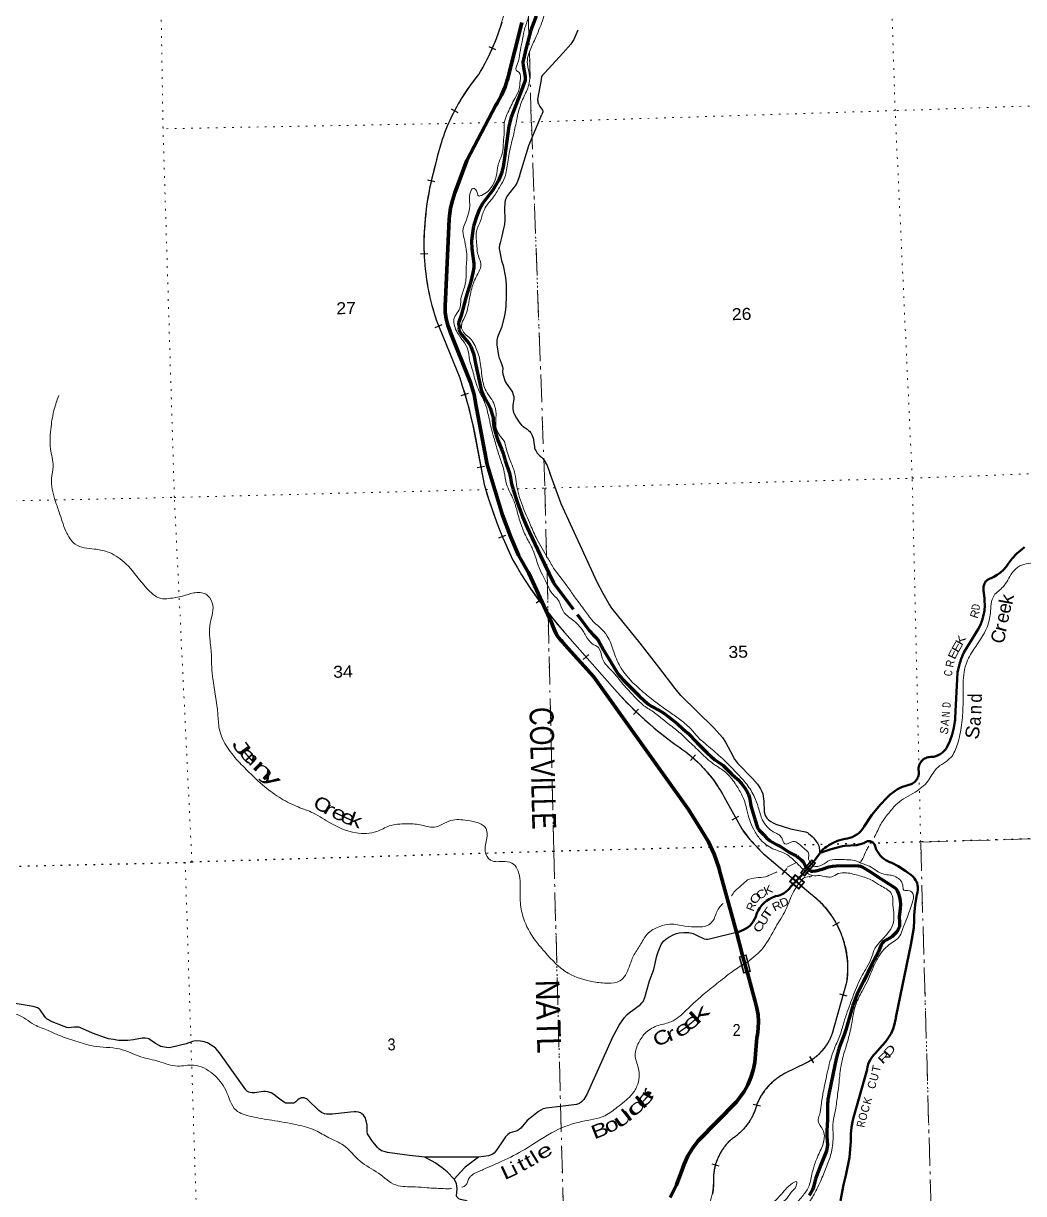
# Model space of a CAD drawing. Header units: feet. Extents: x 485078 to 733631, y 372822 to 564222.
# Drawn here: x 668445 to 683085, y 526049 to 543171 of the extents above; entities that cross this region are included whole.
import ezdxf
from ezdxf.enums import TextEntityAlignment as Align

# ---------------------------------------------------------------- set-up
doc = ezdxf.new("R2010")
doc.units = ezdxf.units.FT
doc.header["$LTSCALE"] = 80
for name, pattern in [('DOT_DASHED', [7.7, 5, -1.2, 0.3, -1.2]), ('DOTTED', [1.5, 0.3, -1.2]), ('LONG_DASH_SHORT_DASH', [9.9, 6, -1.2, 1.5, -1.2])]:
    doc.linetypes.add(name, pattern=pattern)
for name, color, linetype, lineweight in [('11', 7, 'LONG_DASH_SHORT_DASH', 60), ('20', 7, 'Continuous', 70), ('26', 7, 'Continuous', 40), ('27', 7, 'Continuous', 25), ('29', 7, 'Continuous', 25), ('34', 7, 'Continuous', 25), ('39', 7, 'Continuous', 13), ('41', 7, 'Continuous', 13), ('44', 7, 'DOT_DASHED', 13), ('57', 7, 'Continuous', 13), ('6', 7, 'DOTTED', 25), ('61', 7, 'Continuous', 13), ('7', 7, 'DOTTED', 13)]:
    doc.layers.add(name, color=color, linetype=linetype, lineweight=lineweight)

msp = doc.modelspace()

# ---------------------------------------------------------------- linework, layer by layer
at = {"layer": '11'}
for points in [[(675951.69, 543276.24), (675871.2, 543071.67), (675810.96, 542831.26), (675757.08, 542605.06), (675758.25, 542553.08), (675787.56, 542391.56), (675786.92, 542334.8), (675723.15, 542152.17), (675584.72, 541798.1), (675548.25, 541669.69), (675491.59, 541239.04), (675465.01, 541070.98), (675443.92, 540980.58), (675398.67, 540870.53), (675315.47, 540729.17), (675169.58, 540538.61), (675115.73, 540443.74), (675075.93, 540340.4), (675034.84, 540202.83), (675016.04, 540099.47), (675003.31, 539990.49), (675006.28, 539871.64), (675039.79, 539658.86), (675035.79, 539599.41), (675022.17, 539519.85), (674996.3, 539396.78), (674925.59, 539172.95), (674852.81, 538895.67), (674821.73, 538816.55), (674813.61, 538788.65), (674812.08, 538777.05), (674812.78, 538770.24), (674821.45, 538736.85), (674820.63, 538695.25), (674825.18, 538676.21), (674832.2, 538659.58), (674841.45, 538643.79), (674859.66, 538620.66), (674937.43, 538527.89), (674961.28, 538498.35), (674979.13, 538472.66), (674993.31, 538443.56), (675032.45, 538341.12), (675044.87, 538297.38), (675067.24, 538171.63), (675139.89, 537831.84), (675152.18, 537789.04), (675169.77, 537745.44), (675219.91, 537653.74), (675251.73, 537594.82), (675275.23, 537545.71), (675291.32, 537495.92), (675318.52, 537399.91), (675323.18, 537375.98), (675327.89, 537300.16), (675336.6, 537249.78), (675358.39, 537163.17), (675388.68, 537074.87), (675449.92, 536930.73), (675467.63, 536876.26), (675497.91, 536773.39), (675558.03, 536590.24), (675574.62, 536523.44), (675590.88, 536436.36), (675614.96, 536349.28), (675677.3, 536156.52), (675755.77, 535940.68), (675814.19, 535806.58), (676007.74, 535389.96), (676204.41, 534984.88), (676570.72, 534496.59), (676729.59, 534282.16), (676783.07, 534226.95), (676818.79, 534191.81), (676856.15, 534145.79), (676940.65, 533994.43), (677151.67, 533650.91), (677182.26, 533608.65), (677216.53, 533568.75), (677459.25, 533330.83), (677538.64, 533254.17), (677599.11, 533205.28), (677643.95, 533177.43), (677757.17, 533115.48), (677818.11, 533076.03), (677883.83, 533027.7), (678017.38, 532921.37), (678097.96, 532851.4), (678168.9, 532785.13), (678301, 532649.28), (678453.89, 532498.23), (678566.53, 532394.79), (678653.02, 532336.51), (678687.42, 532311.77), (678712.58, 532289.65), (678815.59, 532186.51), (678902.49, 532107.96)], [(678902.49, 532107.96), (678957.33, 532047.35), (679008.82, 531976.69), (679044.36, 531917.02), (679058.04, 531887.25), (679072.12, 531845.19), (679078.18, 531814.63), (679085.64, 531757.15), (679091.47, 531722.64), (679148.88, 531528.69), (679188.03, 531403.55), (679205.17, 531376.46), (679245.42, 531335.27), (679272.34, 531310.02), (679323.79, 531255.66), (679375.26, 531209.95), (679409.32, 531188.5), (679479.74, 531153.18), (679527.29, 531125.53), (679627.38, 531059.21), (679669.53, 531034.76), (679734.34, 531001.71), (679765.36, 530983.67), (679787.45, 530967.92), (679828.97, 530931.28), (679857.3, 530902.52), (679874.22, 530877.41), (679899.05, 530832.23), (679913.48, 530813.9), (679934.1, 530793.71), (679953.95, 530778.16), (679966.93, 530771), (679979.1, 530766.86), (679989.69, 530765.48), (679999.77, 530765.97), (680041.3, 530772.06), (680136.52, 530796.35), (680236.3, 530829.87), (680285.64, 530840.41), (680343.37, 530844.34), (680606.51, 530848.41), (680664.54, 530846.07), (680682.97, 530842.99), (680696.9, 530838.65), (680721.2, 530827.59), (680769.41, 530798.46), (680873.79, 530736.01), (680936.89, 530695.74), (681042.8, 530624.56), (681194.61, 530527.33), (681213.79, 530510.58), (681233.91, 530481.66), (681252.58, 530435.47), (681267.19, 530387.1), (681277.79, 530331.97), (681282.72, 530284.7), (681276.37, 530217.41), (681262.98, 530105.17), (681269.74, 530014), (681270.62, 529992.74), (681269.8, 529974), (681266.5, 529953.44), (681255.46, 529922.82), (681243.59, 529902.03), (681222.83, 529874.49), (681195.78, 529844.99), (681160.19, 529809.35), (681143.27, 529796.58), (681069.27, 529757.06), (681039.26, 529738.39), (681018.11, 529718.62), (681005.56, 529699.78), (680993.63, 529674.85), (680956.34, 529578.04), (680861.32, 529404.6), (680741.14, 529152.58), (680651.06, 528971.8), (680617.34, 528890.53), (680587.6, 528803.32), (680485.24, 528444.12), (680459.3, 528372.27), (680402.6, 528232.84), (680381.67, 528167.54), (680343.74, 528021.68), (680322.53, 527925.58), (680232.99, 527503.53), (680226.95, 527474.76), (680220.94, 527429.58), (680218.65, 527402.21), (680216.45, 527365.15), (680214.5, 527290.79), (680214.89, 527135.14), (680206.66, 526965.92), (680205.33, 526881.89), (680214.19, 526757.72), (680200.29, 526674), (680115.86, 526471.78), (680040.49, 526263.66)], [(680040.49, 526263.66), (680010.57, 526142.5), (679996.65, 526103.21), (679947.86, 526020.08)]]:
    msp.add_lwpolyline(points, dxfattribs=at)
at = {"layer": '20'}
for points in [[(678880.79, 529872.39), (678635.48, 530777.19), (678623.79, 530820.04), (678557.66, 531012.97), (678471.73, 531197.92), (678366.94, 531372.87), (678179.96, 531670.09), (676787.03, 533614.69), (676371.77, 534079.73), (676349.34, 534104.85), (676325.18, 534129.73), (676309.55, 534145.82), (676274.17, 534190.84), (676243.68, 534239.32), (676218.43, 534290.72), (676199.62, 534341.47), (676174.28, 534406.53), (675845.16, 535127.04), (675835.41, 535142.15), (675693.51, 535391.34), (675578.44, 535653.99), (675455.06, 535977.32), (675234.74, 536719), (675082.25, 537517.83), (675077.49, 537542.8), (675073.89, 537567.83), (675041.18, 537741.98), (674988.56, 537918.1), (674691.95, 538656.65), (674689.69, 538661.99), (674656.78, 538753.47), (674633.62, 538847.89), (674620.45, 538944.21), (674617.42, 539041.38), (674624.56, 539138.33), (674676.32, 540308.93), (674679.94, 540353.1), (674697.84, 540468.49), (674727.7, 540581.37), (674760.99, 540693.73), (674934.55, 541165.41), (675359.85, 541973.74), (675379.97, 542004.93), (675443.66, 542119.95), (675494.98, 542241), (675525.74, 542341.75), (675533.36, 542366.7), (675539.68, 542391.75), (675733.74, 543160.44), (675740.05, 543185.46)], [(677910.35, 525989.23), (678003.91, 526176.58), (678077.37, 526372.69), (678115.91, 526481.08), (678172.61, 526601.8), (678241.61, 526715.93), (678322.17, 526822.21), (678881.13, 527393.37), (678927.08, 527447.92), (678993.25, 527541.57), (679049.27, 527641.63), (679094.53, 527746.99), (679128.52, 527856.5), (679150.88, 527968.97), (679179.64, 528331.83), (679187.79, 528368.98), (679202.02, 528467.3), (679205.89, 528566.55), (679199.36, 528665.67), (679182.5, 528763.57), (679155.51, 528859.16), (679046.38, 529261.68), (679039.32, 529287.7), (678967.06, 529554.21), (678880.79, 529872.39)]]:
    msp.add_lwpolyline(points, dxfattribs=at)
at = {"layer": '26'}
for points in [[(683098.86, 535508.06), (683061.6, 535480.41), (682986.5, 535415.16), (682918.63, 535342.41), (682858.73, 535262.97), (682827.99, 535220.86), (682789.33, 535177.66), (682746.35, 535138.72), (682699.55, 535104.5), (682649.42, 535075.35), (682556.61, 535029.92), (682551.41, 535025.86), (682539.87, 535015.35), (682529.49, 535003.7), (682520.38, 534991.03), (682512.65, 534977.47), (682506.38, 534963.18), (682501.64, 534948.31), (682498.47, 534933.03), (682497.86, 534926.89), (682497.01, 534901.81), (682499.26, 534876.89), (682510.39, 534754.06), (682513.33, 534727.92), (682516.3, 534655.19), (682511.65, 534582.56), (682499.44, 534510.81), (682479.79, 534440.73), (682452.92, 534373.09), (682419.13, 534308.62), (682287.39, 534092.71), (682262.36, 534055.65), (682211.64, 533966.81), (682170.48, 533873.16), (682139.34, 533775.72), (682118.56, 533675.55), (682082.24, 533007.75), (682080.88, 532982.77), (682078.34, 532957.75), (682065.07, 532864.57), (682040.09, 532765.19), (682004.86, 532668.97), (681959.76, 532576.95), (681959.46, 532576.5), (681939.29, 532548.74), (681916.33, 532523.23), (681890.83, 532500.27), (681863.07, 532480.1), (681833.35, 532462.94), (681802, 532448.99), (681769.36, 532438.38), (681753.96, 532437.97), (681728.59, 532437.29), (681703.96, 532435.96)], [(681703.96, 532435.96), (681688.39, 532433.54), (681670.23, 532428.74), (681652.68, 532422.06), (681635.92, 532413.59), (681620.13, 532403.41), (681605.5, 532391.63), (681592.17, 532378.39), (681580.31, 532363.83), (681570.03, 532348.11), (681561.45, 532331.4), (681554.66, 532313.89), (681549.74, 532295.76), (681546.75, 532277.22), (681545.7, 532258.46), (681550.39, 532215.16), (681550.58, 532202.95), (681549.25, 532184.27), (681545.98, 532165.83), (681540.8, 532147.84), (681533.76, 532130.48), (681524.96, 532113.96), (681514.47, 532098.44), (681502.41, 532084.11), (681488.93, 532071.12), (681474.16, 532059.61), (681458.27, 532049.7), (681441.43, 532041.51), (681423.83, 532035.12), (681405.65, 532030.61), (681373.53, 532021.91), (681297.81, 531995.26), (681241.19, 531966.24), (681183.66, 531928.98), (681130.33, 531885.91), (681081.8, 531837.5), (680989.51, 531743.65), (680861.93, 531589.13), (680751.19, 531422.11), (680742.06, 531406.35), (680721.27, 531376.19), (680697.45, 531348.37), (680670.85, 531323.19), (680641.77, 531300.93), (680610.52, 531281.84), (680577.44, 531266.11), (680542.9, 531253.93), (680507.28, 531245.43), (680470.96, 531240.69), (680428.66, 531231.27), (680360.95, 531210.05), (680295.82, 531181.87), (680234, 531147.04), (680201.16, 531123.7), (680176.57, 531106.23), (680151.16, 531087.56), (680144.21, 531081.74), (680129.79, 531066.84), (680117.01, 531050.52), (680106.01, 531032.95)], [(680798.62, 531203.07), (680788.71, 531200.21), (680779.16, 531196.34), (680770.06, 531191.49), (680761.52, 531185.71), (680744.64, 531178.51), (680692.72, 531160.53), (680639.2, 531148.07), (680469.66, 531137.49), (680434.79, 531131.32), (680267.82, 531090.75), (680106.01, 531032.95)], [(680404.89, 525942.71), (680447.23, 526174.92), (680484.72, 526313.31), (680536.04, 526576.86), (680558.32, 526814.92), (680555.98, 526917.82), (680564.4, 527020.41), (680583.5, 527121.55), (680593.63, 527159.75), (680793.21, 527864.97), (680799.82, 527903.04), (680810.37, 527940.21), (680824.75, 527976.07), (680842.8, 528010.24), (680864.33, 528042.32), (680889.09, 528071.99), (680914.41, 528096.78), (681018.31, 528218.9), (681066.53, 528272.34), (681108.9, 528330.53), (681144.96, 528392.82), (681174.31, 528458.54), (681196.62, 528526.97), (681211.67, 528597.36), (681212.27, 528601.7), (681215.7, 528626.73), (681220.84, 528651.7), (681434.11, 529688.45), (681476.07, 529939.19), (681485.42, 530039.78), (681484.55, 530124.35), (681495.31, 530274.68), (681521.72, 530423.07), (681526.06, 530435.64), (681532.57, 530460.81), (681536.42, 530486.52), (681537.56, 530512.5), (681535.98, 530538.45), (681531.69, 530564.09), (681524.75, 530589.14), (681515.23, 530613.34), (681503.23, 530636.4), (681488.88, 530658.08), (681472.35, 530678.15), (681453.81, 530696.37), (681362.04, 530768.33), (681248.96, 530840.34), (681153.97, 530887.68), (681128.87, 530900.19), (681103.97, 530910.18), (681098.85, 530912.23), (681067.44, 530928.66), (681037.93, 530948.28), (681010.63, 530970.87), (680985.84, 530996.2), (680963.83, 531023.97), (680944.85, 531053.9), (680929.09, 531085.65), (680916.75, 531118.87), (680914.36, 531128.19), (680907.94, 531153.21), (680888.89, 531178.19), (680885.41, 531181.54), (680877.28, 531187.88), (680868.53, 531193.33), (680859.26, 531197.84), (680849.57, 531201.35), (680839.56, 531203.83), (680829.35, 531205.26), (680819.05, 531205.6), (680808.77, 531204.87), (680798.62, 531203.07)], [(678880.79, 529872.39), (678902.98, 529876.93), (678915.51, 529879.5), (678952.03, 529891.06), (678987.14, 529906.38), (679020.46, 529925.29), (679051.62, 529947.57), (679080.28, 529972.99), (679106.12, 530001.27), (679128.87, 530032.09), (679148.27, 530065.12), (679164.11, 530100), (679176.22, 530136.35), (679179.8, 530150.41), (679200.38, 530192.09), (679225.2, 530231.38), (679253.99, 530267.87), (679286.43, 530301.14), (679322.18, 530330.84), (679360.84, 530356.65), (679401.98, 530378.27), (679445.15, 530395.47), (679454.22, 530398.43), (679487.85, 530405.44), (679520.57, 530415.92), (679552.01, 530429.76), (679581.83, 530446.82), (679609.71, 530466.9), (679635.33, 530489.78), (679658.42, 530515.21), (679678.73, 530542.92), (679680.76, 530546.06), (679801.46, 530669.5), (679808.69, 530676.9), (679824.71, 530695.25), (680011.42, 530909.19), (680032.89, 530933.79), (680038.23, 530939.91), (680106.01, 531032.95)]]:
    msp.add_lwpolyline(points, dxfattribs=at)
at = {"layer": '29'}
msp.add_line((677053.55, 528305.64), (676690.88, 527498.98), dxfattribs=at)
for points in [[(676559.82, 543071.71), (676501.11, 542934.59), (676483.35, 542904.03), (676458.9, 542869.02), (676345.62, 542739.55), (676070.16, 542441.72), (676041.26, 542412.83), (676030.17, 542392.82), (676016.84, 542321.7), (675971.29, 542064.99), (675971.29, 542053.03), (675972.41, 542037.2), (675976.84, 542011.36), (675983.51, 541993.86), (676003.52, 541957.19), (676042.93, 541900.78), (676047.94, 541890.51), (676049.04, 541885.22), (676048.48, 541878.55), (676034.62, 541837.17)], [(675704.87, 540935.06), (675842.54, 541383.75), (676034.62, 541837.17)], [(675704.87, 540935.06), (675665.29, 540834.46), (675644.19, 540796.13), (675620.86, 540763.34), (675563.1, 540696.66), (675530.89, 540651.65), (675512.01, 540616.64), (675498.68, 540578.31), (675492.01, 540545.52), (675487.57, 540467.73), (675489.79, 540294.36), (675485.36, 540229.91), (675474.24, 540169.9), (675445.36, 540058.76), (675420.93, 539958.75), (675415.38, 539924.86), (675410.94, 539890.41), (675410.94, 539874.85), (675412.04, 539854.28), (675443.14, 539703.14), (675465.36, 539629.8)], [(675465.36, 539629.8), (675499.79, 539451.44), (675508.68, 539350.32), (675510.9, 539180.28), (675504.24, 539039.15), (675499.79, 538986.91), (675486.47, 538893.56), (675442.04, 538723.53), (675384.28, 538581.28), (675373.17, 538534.6), (675372.06, 538506.27), (675375.39, 538470.15), (675400.94, 538314.01), (675410.94, 538274.56), (675420.93, 538244.54), (675449.81, 538176.75), (675459.81, 538145.64), (675462.03, 538121.19), (675458.7, 538071.18), (675464.25, 538038.96), (675498.69, 537932.82), (675513.12, 537905.6), (675593.1, 537790.02), (675601.98, 537773.36), (675610.87, 537751.68), (675621.98, 537711.12), (675624.2, 537690.01), (675624.2, 537678.89), (675610.87, 537581.09), (675609.76, 537524.42), (675613.09, 537503.3), (675619.76, 537478.85), (675628.65, 537458.29), (675664.18, 537394.39)], [(675664.18, 537394.39), (675713.06, 537319.38), (675734.17, 537294.1), (675748.05, 537280.76), (675759.71, 537271.59), (675818.58, 537232.7), (675840.24, 537216.3), (675853.01, 537202.69), (675871.9, 537178.52), (675884.11, 537159.35), (675893, 537140.73), (675905.21, 537102.67), (675910.77, 537077.11), (675917.43, 537038.22), (675924.1, 536975.98), (675927.98, 536955.14), (675931.31, 536943.47), (675942.98, 536920.41), (675966.86, 536884.01), (675984.07, 536863.74), (676003.51, 536845.67), (676027.95, 536824.56)], [(676027.95, 536824.56), (676049.06, 536806.22), (676064.61, 536783.99), (676111.26, 536701.75), (676121.26, 536673.97), (676135.7, 536631.74), (676147.82, 536593.59)], [(676843.3, 534995.8), (676315.47, 536142.9), (676147.82, 536593.59)], [(678549.65, 532864.56), (678066.2, 533338.82), (677986.24, 533437.73), (677746.3, 533752.24), (677470.84, 534103.43), (677057.63, 534614.65), (677013.2, 534682.44), (676933.23, 534828.02), (676843.3, 534995.8)], [(678549.65, 532864.56), (678679.37, 532724.26), (678723.8, 532656.46), (678794.89, 532519.77), (678854.87, 532405.3), (678897.08, 532346.4), (679114.79, 532124.13), (679188.1, 532037.43), (679234.75, 531972.99), (679250.3, 531944.08), (679265.86, 531897.4), (679283.62, 531790.73), (679288.06, 531635.14), (679303.62, 531581.78), (679328.05, 531541.78), (679352.5, 531516.21), (679383.6, 531492.87), (679416.92, 531471.75), (679456.9, 531452.88), (679674.61, 531386.19), (679894.55, 531340.62), (679920.1, 531330.07), (679936.75, 531319.51), (679992.3, 531271.71), (680011.18, 531252.27), (680038.94, 531217.27), (680072.27, 531166.7), (680085.6, 531136.69), (680092.25, 531110.58), (680095.6, 531070.01), (680095.6, 531018.66)], [(677053.55, 528305.64), (677165.39, 528513.88), (677245.36, 528627.24), (677283.13, 528667.25), (677312.01, 528691.69), (677476.41, 528816.17), (677498.62, 528838.4), (677514.17, 528860.62), (677538.61, 528918.41), (677609.7, 529162.91), (677671.9, 529327.39), (677716.33, 529527.43), (677734.1, 529584.11), (677778.53, 529691.91), (677811.86, 529741.93), (677849.62, 529773.04), (677894.05, 529803.05), (677965.14, 529841.95), (678002.91, 529855.28), (678045.12, 529865.29), (678111.76, 529870.84), (678182.85, 529869.73), (678249.5, 529853.06), (678307.26, 529825.28), (678409.45, 529776.38), (678436.11, 529770.82), (678456.1, 529770.82), (678507.2, 529780.82), (678880.79, 529872.39)], [(670941.73, 528280.52), (670920.63, 528274.42), (670829.53, 528239.39), (670602.93, 528186.05), (670578.5, 528183.84), (670540.74, 528184.95), (670478.53, 528194.95), (670451.87, 528202.73), (670429.66, 528213.84), (670380.77, 528243.84), (670299.7, 528300.53), (670278.59, 528311.64), (670260.81, 528319.41), (670226.39, 528324.98), (670185.28, 528323.86), (670056.42, 528297.18), (669974.23, 528289.97), (669896.47, 528288.29), (669837.61, 528289.97), (669764.29, 528301.08), (669692.09, 528314.97), (669645.44, 528326.08), (669456.6, 528394.98), (669269.99, 528479.45), (669256.67, 528483.9), (669238.89, 528485.57), (669190.01, 528483.89), (669101.15, 528475), (669080.05, 528476.68), (669043.39, 528492.79), (668843.45, 528572.8), (668812.35, 528590.04), (668793.47, 528602.26), (668772.36, 528621.16), (668754.58, 528643.93), (668692.38, 528737.29), (668674.61, 528754.52), (668652.39, 528767.3), (668623.52, 528777.86), (668590.19, 528786.19), (668265.84, 528839.53)], [(674322.94, 526582.35), (674096.35, 526604.57), (673776.45, 526652.36), (673727.57, 526662.37), (673685.36, 526676.81), (673652.04, 526697.93), (673625.38, 526721.27), (673545.4, 526826.85), (673498.75, 526892.42), (673480.98, 526923.54), (673474.31, 526951.32), (673474.31, 527049.12), (673463.2, 527114.69), (673447.66, 527160.26), (673423.22, 527196.93), (673393.22, 527221.94), (673376.56, 527231.94), (673349.9, 527239.17), (673314.36, 527244.72), (673284.36, 527244.17), (673234.38, 527240.28), (672967.8, 527209.16), (672904.47, 527208.6), (672880.04, 527210.83), (672852.28, 527218.05), (672810.05, 527234.73), (672767.86, 527262.51), (672603.46, 527426.99), (672587.9, 527436.99), (672573.46, 527442.55), (672555.69, 527448.11), (672536.81, 527449.22), (672521.25, 527449.22), (672509.48, 527448.94), (672480.6, 527436.72), (672461.28, 527422.54), (672431.28, 527390.32), (672419.06, 527379.2), (672403.52, 527373.64), (672296.88, 527373.64), (672281.32, 527374.2), (672264.66, 527379.76), (672216.91, 527413.65), (672098.04, 527508.12), (672070.28, 527524.79), (672020.29, 527538.68), (671990.3, 527542.57), (671959.21, 527542.57), (671825.91, 527524.79), (671791.47, 527523.68), (671763.71, 527529.23), (671744.81, 527534.79), (671722.6, 527544.79), (671709.27, 527556.46), (671701.51, 527564.8), (671314.95, 528107.15), (671261.63, 528169.38), (671230.52, 528196.05), (671194.99, 528222.73), (671138.33, 528254.4), (671120.57, 528261.08), (671096.12, 528270.51), (671035.04, 528280.52), (670981.72, 528284.42), (670941.73, 528280.52)], [(676690.88, 527498.98), (676647.8, 527424.2), (676618.9, 527394.75), (676586.7, 527368.64), (676570.04, 527360.86), (676538.93, 527354.74), (676343.43, 527328.06), (676094.62, 527296.95), (676076.86, 527293.62), (676054.64, 527286.95), (676017.99, 527268.05), (675983.55, 527248.05), (675860.26, 527154.7), (675819.15, 527119.13), (675723.63, 527004.11), (675703.63, 526985.77), (675670.31, 526967.44), (675602.55, 526947.99), (675570.34, 526936.87), (675553.68, 526926.32), (675533.69, 526911.87), (675503.69, 526879.08), (675441.49, 526790.17), (675357.07, 526665.7), (675335.96, 526641.26), (675311.53, 526625.14), (675290.42, 526613.47), (675254.88, 526603.46), (675108.26, 526581.23), (674322.94, 526582.35)], [(674749.48, 526257.83), (674647.29, 526366.75), (674576.2, 526424.54), (674469.56, 526497.89), (674322.94, 526582.35)], [(675108.26, 526581.23), (674909.43, 526433.43), (674840.56, 526364.52), (674749.48, 526257.83)], [(674749.48, 526257.83), (674778.33, 526194.78), (674786.11, 526156.99), (674789.44, 526124.76), (674786.11, 526058.08), (674781.67, 526021.4), (674786.11, 526004.73), (674800.55, 525989.17), (674814.99, 525978.06), (674839.43, 525968.06), (674912.74, 525952.5), (674933.85, 525942.49), (674953.84, 525930.27), (674972.72, 525914.71), (674992.72, 525889.15), (675007.16, 525866.92), (675013.82, 525846.91), (675019.38, 525825.8), (675021.59, 525798.01)]]:
    msp.add_lwpolyline(points, dxfattribs=at)
at = {"layer": '34'}
for p, q in [((675255.8, 542833), (675357.08, 542788.54)), ((674707.3, 541919.3), (674805.73, 541868.83)), ((674358.68, 540880.41), (674466.47, 540855.58)), ((674255.74, 539801.19), (674366.24, 539806.17)), ((674471.05, 538723.33), (674573.59, 538764.81)), ((674854.62, 537729.01), (674961.04, 537759.19)), ((675084.24, 536673.39), (675192.93, 536693.9)), ((675404.57, 535641.55), (675507.11, 535683.02)), ((675948.27, 534690.51), (676038.08, 534755.08)), ((676640.28, 533865.01), (676723.23, 533938.18)), ((677373.5, 533057.91), (677449.56, 533138.22)), ((678209.51, 532384.74), (678282.28, 532468.04)), ((678820.62, 531518.84), (678917.42, 531572.36)), ((679550.8, 530719.22), (679622.41, 530803.52)), ((680294.67, 529968.01), (680392.35, 530019.89)), ((680390.61, 528971.77), (680497.04, 528941.63)), ((679951.28, 528053.15), (680010.99, 527960.04)), ((679124.23, 527359.35), (679231.57, 527332.63)), ((678519.36, 526485.03), (678625.79, 526454.9))]:
    msp.add_line(p, q, dxfattribs=at)
at = {"layer": '34', "lineweight": 13}
for p, q in [((674487.11, 538833.27), (674831.17, 537982.69)), ((675044.38, 537187.3), (675187.93, 536426.46)), ((676367.7, 534254.91), (677134.8, 533385.24)), ((678697.74, 531857.04), (678958.97, 531384.57)), ((679294.5, 531007.12), (679968.79, 530434.37)), ((679743.55, 530716.91), (679659.79, 530616.8)), ((679877.76, 530603.93), (679743.21, 530716.5)), ((679794.33, 530504.23), (679659.79, 530616.8)), ((679878.1, 530604.33), (679794.33, 530504.23)), ((680492.57, 529135.44), (680281.88, 528391.49)), ((679897.15, 527958.47), (679595.8, 527810.88))]:
    msp.add_line(p, q, dxfattribs=at)
at = {"layer": '34'}
for points in [[(675447.62, 543184.12), (675429.57, 543127.47), (675410.82, 543071.48), (675391.05, 543015.48), (675370.26, 542960.14), (675348.43, 542905.13), (675325.93, 542850.43), (675302.06, 542796.06), (675277.51, 542742.01), (675251.93, 542688.63), (675225.66, 542635.57), (675198.03, 542583.17), (675169.71, 542531.1), (675140.7, 542479.7), (675110.66, 542428.61), (675106.23, 542421.48), (675073.01, 542380.96), (675040.95, 542339.98), (675009.57, 542298.41), (674978.47, 542256.25), (674948.49, 542213.55), (674919.37, 542170.49), (674890.53, 542126.83), (674862.82, 542082.64), (674835.97, 542038.11), (674809.62, 541992.77), (674784.34, 541947.31), (674759.52, 541901.48), (674735.63, 541854.89), (674712.81, 541808.19), (674690.68, 541760.9), (674669.2, 541713.47), (674648.63, 541665.28), (674628.91, 541617.15), (674610.12, 541568.27), (674592.16, 541519.47), (674574.89, 541470.1), (674558.7, 541420.61), (674543.38, 541370.77), (674528.72, 541320.79), (674515.17, 541270.28), (674502.27, 541219.62), (674490.44, 541168.84), (674481.72, 541128.8), (674460.74, 541055.22), (674441.58, 540981.61), (674423.66, 540907.64), (674406.47, 540833), (674391.08, 540758.29), (674377.07, 540683.62), (674363.78, 540608.3), (674352.28, 540532.91), (674342.17, 540457.58), (674333.19, 540381.45), (674325.73, 540305.8), (674319.09, 540229.91), (674314.13, 540153.53), (674312.5, 540119.14), (674309.64, 540058.68), (674308.19, 539998.5), (674307.77, 539938.27), (674308.02, 539877.65), (674309.67, 539817.31), (674312.38, 539757.26), (674315.76, 539696.82), (674320.54, 539636.66), (674326.37, 539576.79), (674333.22, 539516.51), (674341.14, 539456.87), (674349.76, 539397.2), (674359.75, 539337.46), (674370.82, 539278.35), (674382.93, 539219.18), (674395.73, 539160.33), (674409.93, 539101.4), (674424.85, 539043.12), (674441.16, 538984.77), (674458.18, 538927.07), (674476.25, 538869.33), (674488.14, 538833.65), (674832.2, 537983.07), (674869.38, 537869.61), (674903.74, 537755.96), (674936.15, 537641.67), (674967.48, 537526.3), (674996.02, 537410.7), (675022.4, 537295.12), (675045.46, 537187.52)], [(675045.46, 537187.52), (675189, 536426.72), (675221.99, 536312.51), (675257.44, 536199.65), (675294.84, 536087.34), (675333.74, 535974.76), (675375.06, 535863.57), (675418.16, 535753.58), (675462.75, 535643.31), (675509.78, 535534.44), (675558.58, 535426.77), (675609.53, 535319.01), (675617.04, 535303.53), (675676.13, 535202.92), (675737.21, 535104.19), (675800.03, 535006.45), (675864.33, 534908.82), (675930.61, 534813.09), (675998.28, 534718.95), (676067.45, 534624.9), (676138.57, 534532.77), (676211.11, 534442.21), (676285.71, 534352.09), (676361.38, 534264.1), (676368.53, 534255.63), (677135.62, 533385.97), (677199.51, 533315.72), (677264.65, 533247.32), (677331.01, 533180), (677398.53, 533113), (677467.3, 533047.87), (677536.93, 532984.22), (677607.72, 532920.9), (677679.77, 532859.42), (677752.65, 532799.45), (677827.12, 532740.16), (677902.07, 532682.76), (677977.83, 532626.09), (677994.94, 532614.01), (678025.2, 532594.46), (678054.87, 532574.3), (678084.2, 532553.63), (678113.48, 532532.49), (678142.15, 532510.77), (678170.31, 532488.65), (678198.43, 532466.06), (678225.93, 532442.89), (678252.92, 532419.31), (678279.75, 532395.1), (678305.91, 532370.59), (678331.84, 532345.74), (678357.33, 532320.18), (678382.14, 532294.33), (678406.61, 532267.95), (678430.69, 532241.34), (678454.33, 532214.03), (678477.4, 532186.6), (678500.02, 532158.47), (678522.07, 532130.23), (678543.8, 532101.45), (678564.85, 532072.38), (678585.38, 532042.9), (678605.52, 532013.19), (678625.05, 531982.88), (678644.18, 531952.34), (678662.63, 531921.51), (678680.68, 531890.43), (678697.94, 531858.9), (678698.7, 531857.58), (678959.9, 531385.16), (678983.51, 531352.31), (679007.75, 531320.15), (679032.58, 531288.39), (679057.91, 531256.71), (679083.87, 531225.74), (679110.26, 531195.38), (679137.15, 531165.09), (679164.67, 531135.53), (679192.63, 531106.55), (679221.27, 531077.78), (679250.22, 531049.81), (679279.55, 531022.09), (679295.22, 531007.95), (679969.48, 530435.22), (679988.48, 530420.54), (680007.07, 530405.49), (680025.39, 530390.11), (680043.67, 530374.43), (680061.5, 530358.39), (680078.97, 530342.11), (680096.39, 530325.53), (680113.36, 530308.59), (680129.98, 530291.42), (680146.44, 530273.82), (680162.44, 530256.07), (680178.28, 530238.11), (680193.79, 530219.7), (680208.82, 530201.12), (680223.6, 530182.23), (680238.11, 530163.21), (680252.28, 530143.75)], [(680252.29, 530143.73), (680266.08, 530124.23), (680279.54, 530104.27), (680292.61, 530084.26), (680305.43, 530063.93), (680317.78, 530043.43), (680329.77, 530022.69), (680341.49, 530001.82), (680352.76, 529980.59), (680363.76, 529959.23), (680374.29, 529937.71), (680384.54, 529916.05), (680394.25, 529894.12), (680403.67, 529872.05), (680412.71, 529849.95), (680421.4, 529827.58), (680429.61, 529805.06), (680437.46, 529782.3), (680445.02, 529759.59), (680452.01, 529736.61), (680458.63, 529713.59), (680464.97, 529690.43), (680470.82, 529667.29), (680476.21, 529643.81), (680481.32, 529620.38), (680485.84, 529596.87), (680490.17, 529573.35), (680493.95, 529549.54), (680497.32, 529525.89), (680500.3, 529502.18), (680502.92, 529478.22), (680504.95, 529454.38), (680506.77, 529430.51), (680508.02, 529406.57), (680508.99, 529382.49), (680509.45, 529358.64), (680509.43, 529334.62), (680509.11, 529310.67), (680508.41, 529286.65), (680507.11, 529262.76), (680505.53, 529238.74), (680503.54, 529214.85), (680501.04, 529190.99), (680498.15, 529167.28), (680494.86, 529143.52), (680493.65, 529135.21), (680282.93, 528391.16), (680278.6, 528378.74), (680274.03, 528366.51), (680269.23, 528354.35), (680264.28, 528342.17), (680259.06, 528330.16), (680253.66, 528318.3), (680248.09, 528306.4), (680242.26, 528294.68), (680236.23, 528283.1), (680229.98, 528271.53), (680223.56, 528260.16), (680217, 528248.86), (680210.15, 528237.64), (680203.13, 528226.63), (680195.91, 528215.71), (680188.57, 528204.9), (680180.94, 528194.19), (680173.23, 528183.67), (680165.23, 528173.24), (680157.13, 528163.01), (680148.81, 528152.85), (680140.34, 528142.9), (680131.68, 528133.11), (680122.9, 528123.42), (680113.86, 528113.91), (680104.7, 528104.5), (680095.38, 528095.33), (680085.94, 528086.27), (680076.27, 528077.44), (680066.47, 528068.74), (680056.59, 528060.23), (680046.51, 528051.87), (680036.27, 528043.71), (680025.85, 528035.7), (680015.39, 528027.86), (680004.7, 528020.25), (679993.93, 528012.84), (679983.03, 528005.55), (679972.06, 527998.51), (679960.84, 527991.65), (679949.59, 527984.95), (679938.21, 527978.54), (679926.77, 527972.22), (679915.09, 527966.14), (679903.43, 527960.3), (679897.63, 527957.48), (679596.3, 527809.9), (679582.23, 527802.42), (679568.39, 527794.66), (679554.68, 527786.64), (679540.98, 527778.43), (679527.53, 527769.94), (679514.27, 527761.25), (679501.02, 527752.35)], [(679501.02, 527752.35), (679488.03, 527743.18), (679475.25, 527733.81), (679462.51, 527724.14), (679450.06, 527714.32), (679437.69, 527704.34), (679425.5, 527694.05), (679413.58, 527683.59), (679401.8, 527672.88), (679390.19, 527662.06), (679378.73, 527650.92), (679367.54, 527639.69), (679356.5, 527628.15), (679345.72, 527616.53), (679335.06, 527604.66), (679324.69, 527592.65), (679314.52, 527580.42), (679304.52, 527568.09), (679294.78, 527555.46), (679285.2, 527542.72), (679275.9, 527529.82), (679266.78, 527516.81), (679257.98, 527503.56), (679249.34, 527490.18), (679240.96, 527476.73), (679232.78, 527463.07), (679224.89, 527449.27), (679217.21, 527435.27), (679209.73, 527421.25), (679202.58, 527407.01), (679195.67, 527392.7), (679188.93, 527378.25), (679182.53, 527363.78), (679180.28, 527358.46), (679176.74, 527344.27), (679172.89, 527330.16), (679168.78, 527316.11), (679164.49, 527302.01), (679159.89, 527288.07), (679155.08, 527274.28), (679150.07, 527260.44), (679144.76, 527246.76), (679139.22, 527233.23), (679133.43, 527219.67), (679127.42, 527206.34), (679121.25, 527193.05), (679114.75, 527179.83), (679108.05, 527166.84), (679101.11, 527153.9), (679094.02, 527141.1), (679086.6, 527128.36), (679079.06, 527115.83), (679071.19, 527103.39), (679063.2, 527091.14), (679054.97, 527078.96), (679046.52, 527066.99), (679037.85, 527055.16), (679029.04, 527043.47), (679019.93, 527031.92), (679010.67, 527020.51), (679001.21, 527009.31), (678991.59, 526998.23), (678981.69, 526987.4), (678971.66, 526976.69), (678961.49, 526966.19), (678951.1, 526955.81), (678940.5, 526945.67), (678929.68, 526935.67), (678918.83, 526925.85), (678907.67, 526916.27), (678896.4, 526906.9), (678884.98, 526897.65), (678873.47, 526888.68), (678861.64, 526879.87), (678849.77, 526871.25), (678837.71, 526862.93), (678825.6, 526854.72), (678813.2, 526846.74), (678809.43, 526844.38), (678799.24, 526835.23), (678789.26, 526825.84), (678779.42, 526816.27), (678769.64, 526806.53), (678760.12, 526796.61), (678750.82, 526786.56), (678741.56, 526776.33), (678732.58, 526765.94), (678723.81, 526755.41), (678715.13, 526744.66), (678706.73, 526733.83), (678698.43, 526722.89), (678690.35, 526711.7), (678682.54, 526700.46), (678674.89, 526689.02), (678667.4, 526677.53), (678660.12, 526665.8), (678653.06, 526654.05), (678646.21, 526642.08), (678639.58, 526630.09), (678633.11, 526617.91), (678626.92, 526605.68)], [(678626.92, 526605.68), (678620.93, 526593.31), (678615.11, 526580.89), (678609.57, 526568.26), (678604.18, 526555.59), (678599.07, 526542.84), (678594.12, 526530.02), (678589.51, 526517.08), (678585.04, 526504.05), (678580.81, 526491.03), (678576.8, 526477.88), (678573.05, 526464.66), (678569.53, 526451.3), (678566.16, 526438), (678563.14, 526424.58), (678560.33, 526411.12), (678557.68, 526397.61), (678555.32, 526384.14), (678553.22, 526370.48), (678551.29, 526356.87), (678549.7, 526343.24), (678548.23, 526329.6), (678547.07, 526315.84), (678546.15, 526302.16), (678545.44, 526288.48), (678544.95, 526274.67), (678544.81, 526260.96), (678544.77, 526247.23), (678545.07, 526233.49), (678545.4, 526223.31), (678545.7, 526209.03), (678545.68, 526194.82), (678545.41, 526180.61), (678544.99, 526166.31), (678544.23, 526152.08), (678543.23, 526137.94), (678542.06, 526123.7), (678540.56, 526109.52), (678538.82, 526095.44), (678536.84, 526081.26), (678534.61, 526067.24), (678532.21, 526053.21), (678529.49, 526039.18)]]:
    msp.add_lwpolyline(points, dxfattribs=at)
at = {"layer": '34', "lineweight": 13}
for points in [[(679671.18, 530617.7), (679793.32, 530515.51), (679822.72, 530550.77), (679701.55, 530652.66)], [(679744.32, 530705.14), (679711.82, 530664.92), (679832.99, 530563.05), (679866.48, 530602.94)]]:
    msp.add_lwpolyline(points, close=True, dxfattribs=at)
for centre, radius, start, end in [((672202.4, 544178.57), 3392.95, 328.82361, 0.96152), ((677406.93, 540512.79), 2990.47, 140.32196, 168.10712), ((678677.05, 539906.66), 4370.82, 163.75912, 177.21284), ((677765.8, 539936.24), 3459.24, 176.96835, 198.59324), ((668362.9, 535822.56), 6819.44, 11.54434, 18.46721), ((681728.18, 538275.61), 6796.63, 195.78734, 205.93574), ((681387.4, 538648.28), 6670.77, 210.0981, 221.19322), ((681171.11, 537013.86), 5427.58, 221.95535, 234.1755), ((676886.53, 530877.19), 2059.28, 28.41317, 57.45557), ((680846.94, 532725), 2315.42, 215.3742, 227.89607), ((679135.7, 529343.37), 1372.7, 351.28772, 52.63476), ((679573.11, 528633.81), 749.05, 295.63315, 341.12581), ((680019.4, 527002.59), 912.57, 117.65731, 157.02325), ((678363.42, 527556.92), 839.52, 302.03813, 346.35072), ((679332.4, 526255.4), 788.75, 131.59557, 182.33337), ((677729.55, 526201.21), 815.05, 315.55187, 1.55221)]:
    msp.add_arc(centre, radius, start, end, dxfattribs=at)
at = {"layer": '39'}
msp.add_line((679803.4, 530588.5), (679802.96, 530587.94), dxfattribs=at)
for points in [[(675694.11, 553047.81), (675607.82, 552719.83), (675455.23, 552375.93), (675296.99, 552092.56), (675190.34, 551921.82), (674887.79, 551515.27), (674705.74, 551366.81), (674565.39, 551170.9), (674530.45, 551040.51), (674567.99, 550845.28), (674656.41, 550637.25), (674764.31, 550532.91), (674914.9, 550419.59), (675073.63, 550304.46), (675176.42, 550240.44), (675319.34, 550187.6), (675530.14, 550166.9), (675721.69, 550186.16), (675890.72, 550291.8), (675983.9, 550361.03), (676093.24, 550430.69), (676270.91, 550439.46), (676473.69, 550416.54), (676650.27, 550314.02), (676873.08, 550145.98), (677132.01, 549912.14), (677193.44, 549806.56), (677264.63, 549638.53), (677412.74, 549466.48), (677533.08, 549350.33), (677750.64, 549151.8), (677929, 548982.57), (678019.42, 548851.47), (678099.68, 548722.12), (678157.85, 548511.26), (678154.72, 548325.07), (678092.24, 548165.62), (678000.89, 548027.66), (677932.82, 547926.73), (677861.94, 547779.2), (677728.89, 547688.68), (677515.52, 547577.81), (677373.02, 547462.76), (677224.7, 547262.6), (677152.45, 547090.76), (677150.09, 546951.11), (677234.9, 546726.81), (677310.88, 546530.58), (677303.81, 546340.25), (677260.45, 546070.05), (677130.17, 545799.56), (676982.99, 545708.67), (676887.08, 545513.94), (676685.29, 545271.9), (676509.76, 545030.55), (676398.79, 544718.1), (676297.11, 544436.24), (676228.19, 544139.06), (676183.2, 544006.38), (676119.8, 543729.58), (676100.1, 543482.27), (676040.63, 543209.62), (675934.43, 542945.84), (675850.54, 542755.48), (675821.28, 542639.4), (675834.88, 542508.27), (675856.77, 542369.28), (675826.24, 542224.84), (675742.35, 542034.48), (675677.28, 541820.35), (675634.39, 541608.83), (675583.47, 541395.07), (675533.62, 541140.88), (675490.99, 540919.26), (675423.67, 540790.02), (675326.74, 540633.71), (675192.13, 540450.09), (675135.88, 540284.74), (675077.39, 540127.42), (675083.25, 539907.09), (675091.73, 539816.28), (675141.07, 539633.51), (675072.8, 539463.8), (675001.14, 539269.72), (674951.13, 539021.6), (674906.4, 538878.8), (674855.35, 538745.96), (674911.1, 538626.07), (674979.38, 538567.2), (675042.46, 538475.82), (675120.67, 538271.57), (675155.78, 538015.6), (675203.42, 537820.64), (675328.21, 537613.58), (675362.65, 537458.73), (675366.22, 537248.45), (675484.57, 537055.38)], [(675863.8, 543397.09), (675827.7, 543234.3), (675773.68, 543060.92), (675745.55, 542902.38), (675711.41, 542741.67), (675677.22, 542582.97), (675657.58, 542485.35), (675702.94, 542452.17), (675714.24, 542331.1), (675701.25, 542211.4), (675636.22, 542072.12), (675536.54, 541867.18), (675491.07, 541752.69), (675481.66, 541574.42), (675471.22, 541434.57), (675453.46, 541266.19), (675393.17, 541100.74), (675365.36, 540930.08), (675306.44, 540788.93), (675150.28, 540655.31), (675108.07, 540646.1), (675075.73, 540722.11), (675030.32, 540757.31), (674979.94, 540675.06), (674977.86, 540525.31), (674916.05, 540264.74), (674880.24, 540166.69), (674896.18, 540023.48), (674924.73, 539862.41), (674936.19, 539735.28), (674927.14, 539619.73), (674918.8, 539401.04), (674870.95, 539223.77), (674852.31, 539164.61), (674824.87, 538979.8), (674762.54, 538891.16), (674771.79, 538695.19), (674879.34, 538528.13), (674951.58, 538396.54), (674975.65, 538251.53), (675004.92, 538139.03), (675036.05, 538032.64), (675047.44, 537984.39), (675140.93, 537738.06), (675209.55, 537590.2), (675261.5, 537385.24), (675338.2, 537085.87), (675400.46, 536873.1), (675482.36, 536606.24), (675517.39, 536429.15), (675618.52, 536199.21), (675671.53, 536030.7), (675738.04, 535809.95), (675832.42, 535606.13), (675907.1, 535458.42), (675979.58, 535241.87), (676041.93, 535101.93), (676103.74, 534982.2), (676169.97, 534848.43), (676286.86, 534709.94), (676349.37, 534563.93), (676479.87, 534446.02), (676637.93, 534280.3), (676678.19, 534210.57), (676772.27, 534093.73), (676860.65, 534039.44), (676917.31, 533885.18), (677080.64, 533673.07), (677245.67, 533473.15), (677366.34, 533344.87), (677528.22, 533187.35), (677684.6, 533084.29), (677831.32, 532964.8), (678004.67, 532831.85), (678075.08, 532768.99), (678195.37, 532654.86), (678288.65, 532568.34), (678384.11, 532475.8), (678561.98, 532324.77), (678720.61, 532213.68), (678862.44, 532049.55), (678955.58, 531892.22), (679009.58, 531762.17), (679032.47, 531661.63), (679076.8, 531515.14), (679135.11, 531375.09), (679236.06, 531228.08), (679413.45, 531095.24), (679591.2, 531025.12), (679731.48, 530919.62), (679859.86, 530787.56)], [(668961.04, 537725.45), (668895.6, 537525.46), (668849.85, 537269.36), (668842.29, 536945.5), (668879.42, 536689.58), (668857.83, 536513.02), (668906.57, 536200.77), (668967.97, 536020.34), (669066.35, 535741.77), (669204.9, 535549.24), (669483.72, 535479.78), (669670.76, 535440.25), (669919.4, 535289.08), (670148.78, 535026.14), (670313.37, 534842.38), (670449.02, 534759.01), (670574.44, 534756.27), (670775.65, 534791.97), (670938.22, 534836.75), (671114.57, 534819.19), (671172.64, 534764.09), (671220.95, 534619.73), (671198.45, 534477.53), (671168.57, 534308.83), (671177.24, 534135.09), (671197.34, 533911.09), (671205.76, 533670.59), (671216.1, 533585.9), (671290.57, 533065.98), (671312.43, 532852.14), (671411.98, 532605.97), (671589.93, 532376.04), (671679.33, 532283.35), (671946.93, 532027.49), (672188.24, 531847.8), (672438.36, 531716.89), (672656.95, 531631.68), (672913.56, 531484.76), (673313.99, 531327.51), (673616.7, 531347.7), (673800.57, 531427.43), (674048.36, 531460.32), (674250.92, 531445.48), (674456.04, 531410.47), (674702.11, 531508.05), (674942.68, 531508.38), (675218.91, 531384.23), (675226.55, 531248.9), (675205.44, 531054.15), (675281.61, 530926.71), (675498.42, 530908.2), (675620.77, 530868.97), (675686.13, 530767.54), (675715.07, 530363.73), (675751.82, 530121.96), (675906.04, 529796.33), (676079.58, 529580.46), (676419.34, 529271.9), (676790.57, 529148.26), (677003.39, 529127.62), (677174.36, 529160.49), (677310.5, 529362.35), (677374.89, 529525.89), (677471.82, 529682.21), (677574.65, 529844.75), (677761.7, 529956.94), (677908.37, 529991.18), (678127.52, 529960.6), (678325.88, 529951.71), (678444.81, 529964.99), (678553.34, 530064.97), (678585.37, 530152.81), (678684.8, 530290.99), (678686.84, 530292.69)], [(675484.57, 537055.38), (675549.17, 536830.53), (675638.78, 536578.03), (675660.94, 536428.93), (675748.06, 536117.7), (675866.86, 535831.58), (675961.34, 535623.71), (676118.14, 535352.77), (676205.06, 535201.34), (676399.93, 534943.55), (676511.35, 534782.66), (676643.41, 534606.13), (676760.85, 534447.43), (676991.65, 534206.77), (677080.34, 533988.64), (677179.34, 533762.68), (677392.56, 533499.31), (677595.38, 533322.64), (677890.34, 533101.9), (678048.97, 532990.81), (678202.07, 532859.35), (678322.89, 532725.01), (678449.25, 532611.04), (678649.94, 532438.36), (678886.7, 532201.91), (679032.57, 532037.89), (679146.77, 531848.76), (679201.2, 531702.53), (679264.9, 531512.05), (679418.96, 531344.2), (679544.72, 531252.47), (679589.51, 531164.66), (679713.96, 531198.31), (679845.41, 531120.89), (679941.29, 531012.18), (679943.71, 530921.22), (679960.33, 530902.12)], [(684131.01, 535661.41), (683985.31, 535547.81), (683773.1, 535469.35), (683548.66, 535394.6), (683280.48, 535292.39), (683031.36, 535233.17), (682916.83, 535131.01), (682784.77, 534927.23), (682652.69, 534800.32), (682598.41, 534542.92), (682551.57, 534339.17), (682357.18, 534015.97), (682242.72, 533796.18), (682198.74, 533473.37), (682197.97, 533198.24), (682177.48, 532904.38), (682116.15, 532625.61), (682020.25, 532430.89), (681810.3, 532267.52), (681681.8, 532082.04), (681496.04, 531921.34), (681237.54, 531758.71), (681109.99, 531613.71), (680992.97, 531452.82), (680904.77, 531272.46), (680895.81, 531257.57)], [(680820.85, 531133.05), (680784.73, 531073.04), (680729.31, 530952.22), (680690.52, 530890.5)], [(679960.33, 530902.12), (680012.53, 530842.13), (680135.44, 530857.54), (680248.87, 530925.28), (680394.12, 530937.24), (680527.67, 530932.7), (680631.18, 530917.24), (680690.52, 530890.5), (680751.77, 530867.86), (680829.4, 530837.55), (680932.24, 530771.51), (681038.69, 530721.75), (681132, 530710.07), (681195.16, 530691.52), (681315.83, 530563.24), (681331.91, 530490.84), (681413.04, 530480.86), (681462.65, 530439.7), (681454.3, 530297.88), (681373.34, 530073.21), (681318.57, 529928.13), (681274.95, 529819.75), (681118.63, 529692.2), (680944.21, 529485.27), (680873.44, 529333.7), (680793.53, 529145.47), (680720.31, 529010.01), (680632.27, 528823.59), (680567.39, 528526.52), (680505.53, 528267.97), (680413.44, 527929.72), (680383.69, 527680.12), (680362.37, 527493.44), (680329.84, 527272.08), (680296.14, 527095.2), (680296.18, 526941.46), (680278.71, 526686.11), (680215.4, 526482.14), (680133.85, 526279.7), (680030.51, 526060.51), (679926.04, 525883.76), (679834.15, 525766.01), (679673.23, 525735.44), (679554.2, 525726.2), (679442.76, 525735.38), (679228.69, 525499.08), (679110.4, 525309.82), (678840.32, 525126.65), (678696.08, 525153.16), (678514.53, 525138.22), (678375.58, 525041.47), (678245.74, 524906.53), (678120.26, 524759.57), (678141.88, 524630.68), (678291.14, 524567.89), (678375.76, 524426.52), (678411.49, 524223.16), (678413.29, 524079.58), (678420.82, 523796.58), (678430.37, 523665.34), (678408.73, 523490.8), (678430.64, 523274.93)], [(679626.2, 530824.45), (679644.79, 530834.37), (679760.51, 530891.17)], [(680681.43, 530700.11), (680873.38, 530628.34), (680988.55, 530554.54), (681076.77, 530506.31), (681153.56, 530431.48), (681171.03, 530306.53), (681182.98, 530161.2), (681185.78, 530056.08), (681140.89, 529919.36), (681062.72, 529818.16), (680894.57, 529603.3), (680858.87, 529501.21), (680791.77, 529363.89), (680722.21, 529242.69), (680653.24, 529099.26), (680545.45, 528819.26), (680490.84, 528668.11), (680442.4, 528513.08), (680382.7, 528325.39), (680338.87, 528225.1), (680283.88, 528088.11), (680206.78, 527794.76), (680153, 527536.42), (680121.79, 527341.4), (680097.32, 527197.12), (680077.41, 527109.61), (680147.47, 526984.03), (680156.35, 526802.21), (680074.8, 526599.77), (680012.48, 526434.26), (679984.97, 526328.34), (679935.37, 526140.92), (679843.92, 526007), (679775.2, 525930.32), (679697.75, 525877.69), (679581.55, 525838.19), (679530.72, 525848.97), (679524.39, 525858.92), (679598.63, 525955.97), (679672.87, 526053.02), (679756.84, 526164.49), (679763.47, 526219.28), (679677.57, 526180.59), (679508.4, 526004.14), (679366.49, 525866.86), (679209.06, 525704.89), (679039.81, 525607.33), (678947.07, 525521.93), (678756.35, 525395.49), (678618.51, 525333.16), (678541.69, 525333.14), (678441.84, 525362.85), (678319.57, 525323.18), (678197.63, 525271.39), (678127, 525190.62), (678040.88, 525160.01), (677953.44, 525103.07), (677907.59, 525002.73), (677882.15, 524894.84), (677918.3, 524903.89), (677910.48, 524741.85), (677906.68, 524656.79), (677976.09, 524555.47), (678098.05, 524530.39), (678167.95, 524410.88), (678199.81, 524353.06), (678232.3, 523967.55), (678207.61, 523679.65), (678139.6, 523348.11), (678082.23, 522996.62), (677897.05, 522661.97), (677781.15, 522306.9), (677698.49, 522070.05), (677571.36, 521757.17), (677456.28, 521523.5), (677352.75, 521387.24), (677189.57, 521289.85), (677103.2, 521192.47), (677056.92, 521108.3), (677038.08, 520980.36), (677015.83, 520904.92), (676946.09, 520866.66), (676980.13, 520802.83), (676960.54, 520703.19), (677069.98, 520617.09), (677082.29, 520534.48), (677028.41, 520431.9), (677032.9, 520338.97), (677144.14, 520261.01), (677195.75, 520145.06), (677246.57, 520134.27), (677329.53, 520055.56), (677440.75, 519902.76), (677518.45, 519793.56), (677546.1, 519589.99), (677563.58, 519465.03), (677571.86, 519305.45)], [(678811.22, 530405.11), (678857.85, 530473.6), (678956.61, 530561.19), (679045.53, 530638.4), (679307.08, 530685.81), (679417.07, 530731.22), (679473.96, 530754.51)], [(679839.33, 530634.18), (679744.3, 530513.36), (679601.17, 530193.98), (679456.05, 529949.4), (679272.08, 529645.12), (679046.72, 529442.24)], [(679943.83, 530688.59), (679859.68, 530660.05), (679838.62, 530633.28)], [(679859.86, 530787.56), (679998.06, 530702.17), (680101.2, 530700.86), (680275.53, 530683.25), (680371.32, 530730.3), (680490.29, 530741.55), (680681.43, 530700.11)], [(679943.83, 530688.59), (679956.88, 530681.75), (679979.81, 530690.92), (679984.39, 530704.68)], [(679047.31, 529442.77), (678848.19, 529316.26), (678620.38, 529140.28), (678434.3, 528991.7), (678142.13, 528727.03), (677926.12, 528563.5), (677741.54, 528510.04), (677560.23, 528410.14), (677451.07, 528257.55), (677399.29, 528076.13), (677444.75, 527887.19), (677425.58, 527619.66), (677338.16, 527485.85), (677136.56, 527312.59), (676955.89, 527188.43), (676616.52, 527102.54), (676231.96, 526966.89), (675784.29, 526696.06), (675449.3, 526521.28), (675213.33, 526419.79)], [(674356.91, 526131.94), (674177.5, 526147.61), (673895.78, 526174.51), (673644.58, 526345.84), (673373.01, 526522.7), (673128.23, 526756.92), (672915.06, 526866.55), (672718.16, 526972.58), (672449.13, 527054.43), (672079.4, 527121.47), (671782.78, 527176.29), (671557.98, 527267.41), (671406.58, 527562.77), (671220.39, 527798.54), (670933.9, 527928.48), (670701.79, 527914.22), (670429.09, 527981.81), (670164.41, 528051.64), (669850.07, 528164.66), (669470.89, 528207.17), (669212.17, 528281.21), (668971.47, 528361.79), (668807.81, 528434.31), (668607.41, 528520.01), (668352.82, 528666.98), (668157.8, 528702.25), (667994.3, 528768.7), (667935.23, 528785.34)], [(674861.47, 526144.04), (674865.46, 526144.93), (674919.81, 526170.81), (674944.4, 526213.51), (674967.69, 526274.33), (675000.04, 526310.56), (675069.92, 526357.15), (675138.5, 526384.32), (675213.33, 526419.79)], [(674356.91, 526131.94), (674465.61, 526128.1), (674563.96, 526122.93), (674683.01, 526120.34), (674713.34, 526122.28)]]:
    msp.add_spline(points, degree=3, dxfattribs=at)
at = {"layer": '44'}
for points in [[(698559.7, 520941.75), (697953.58, 520927.65), (697827.76, 526343.62), (692524.97, 526190.47), (692652.11, 520800.84), (687210.38, 520550.94), (681912.54, 520363.54), (681730.18, 525852.84), (681578.07, 531193.26), (686891.07, 531342.64), (686884.21, 531524.51), (686732.08, 536713.21), (684128.62, 536619.57), (683383.46, 555685.98), (686038.84, 555751.86), (686056.8, 555236.82), (691901.26, 555386.53), (691833.92, 558032.53), (691690.72, 562505.37), (697246.02, 562702.52)], [(666941.49, 561768.41), (675224.74, 562022.14), (675384.63, 557843.93), (675530.35, 552425.41), (675727.64, 547073.1), (675879.87, 541728.64), (676078.93, 536371.26), (676208.13, 531056.53), (676351.86, 525651.16), (676519.01, 520287.06), (676611.19, 515899.24)]]:
    msp.add_lwpolyline(points, dxfattribs=at)
at = {"layer": '57'}
for p, q in [((678986.79, 529273.53), (678921.72, 529514.92)), ((679088.17, 529300.86), (679023.1, 529542.25))]:
    msp.add_line(p, q, dxfattribs=at)
for points in [[(678921.72, 529514.92), (678973.9, 529528.99), (679023.1, 529542.25)], [(679088.17, 529300.86), (679039.32, 529287.7), (678986.79, 529273.53)]]:
    msp.add_lwpolyline(points, dxfattribs=at)
msp.add_lwpolyline([(679017.46, 529532.45), (678975.98, 529521.27), (678931.52, 529509.28), (678992.43, 529283.33), (679037.24, 529295.42), (679078.37, 529306.5)], close=True, dxfattribs=at)
at = {"layer": '6'}
for points in [[(686891.07, 531342.64), (681578.07, 531193.26), (679814.75, 531148.36)], [(679337.16, 531136.2), (676208.13, 531056.53), (670911.5, 530899.5), (670813.1, 530889.41), (667877.02, 530824.85)]]:
    msp.add_lwpolyline(points, dxfattribs=at)
at = {"layer": '61'}
for p, q in [((680034.07, 530889.67), (679870.85, 530700.3)), ((680040.13, 530884.45), (679876.91, 530695.08))]:
    msp.add_line(p, q, dxfattribs=at)
for points in [[(679820.1, 530744.05), (679983.32, 530933.41), (680011.42, 530909.19), (680040.13, 530884.45)], [(679876.91, 530695.08), (679847.04, 530720.83), (679820.1, 530744.05)]]:
    msp.add_lwpolyline(points, dxfattribs=at)
msp.add_lwpolyline([(680006.2, 530903.13), (679984.16, 530922.13), (679831.38, 530744.89), (679852.26, 530726.89), (679876.07, 530706.36), (680028.85, 530883.61)], close=True, dxfattribs=at)
at = {"layer": '7'}
msp.add_line((675483.82, 541721.38), (670488.7, 541629.78), dxfattribs=at)
for points in [[(682049.03, 516066.54), (681912.54, 520363.54), (681730.18, 525852.84), (681578.07, 531193.26), (681454.72, 536516.24), (681204.56, 541894.5), (681034.47, 547226.35), (680842.74, 552612.24), (680707.57, 557999.64), (680639.48, 560657.43)], [(670911.5, 530899.5), (670654.39, 536235.11), (670488.46, 541638.78), (670402.79, 546913.29)], [(675850.58, 542756.82), (675879.87, 541728.64), (676078.93, 536371.26), (676103.02, 535380.16)], [(697887.53, 542433.03), (697630.3, 542436.48), (692304.34, 542242.26), (686528.76, 542078.57), (681204.56, 541894.5), (675879.87, 541728.64), (675657.64, 541724.56)], [(675676.43, 536361.16), (676078.93, 536371.26), (681454.72, 536516.24), (686732.08, 536713.21), (692421.31, 536931.26), (697751.95, 537101.33), (698056.86, 537082.44)], [(667715.14, 536173.08), (670654.39, 536235.11), (675547.13, 536357.92)], [(676113.17, 534962.76), (676208.13, 531056.53), (676351.86, 525651.16), (676518.71, 520288.88), (676611.13, 515899.23)], [(671218.91, 515734.59), (671165.06, 520071.67), (670986.87, 525480.18), (670812.86, 530898.41)]]:
    msp.add_lwpolyline(points, dxfattribs=at)

# ---------------------------------------------------------------- texts
at = {"layer": '27'}
for s, rotation, p in [('R', 72.308, (682409.54, 534456.35)), ('S', 76.272, (681967.13, 532758.42))]:
    msp.add_text(s, height=120, rotation=rotation, dxfattribs=at).set_placement(p)
for s, rotation, width, p in [('D', 83.692, 0.75, (682438.94, 534581.54)), ('K', 60.668, 1.25, (682181.98, 534059.31)), ('E', 60.538, 1.35, (682125.79, 533952.28)), ('E', 64.383, 1.25, (682078.63, 533854.01)), ('R', 77.142, 0.9, (682054.98, 533739.88)), ('C', 85.003, 0.75, (682037.16, 533617.16)), ('D', 85.959, 0.7, (682013.63, 533154.45)), ('N', 85.47, 0.7, (682002.79, 533016.49)), ('A', 82.279, 0.9, (681984.77, 532887.17)), ('C', 30.506, 1.25, (679211.63, 530342.56)), ('K', 23.948, 1.15, (679313.72, 530412.81)), ('R', 68.186, 1.05, (679130.1, 530169.3)), ('O', 52.827, 1.35, (679156.77, 530268.83)), ('R', 25.329, 1.15, (679437.26, 530175.8)), ('D', 23.62, 1.1, (679544.65, 530233.58)), ('U', 59.999, 1.25, (679292.27, 529957.91)), ('T', 54.833, 1.7, (679335.63, 530049.96)), ('C', 55.308, 1.35, (679213.06, 529851.74))]:
    msp.add_text(s, height=120, rotation=rotation, dxfattribs=dict(at, width=width)).set_placement(p)
for s, rotation, width, p in [('R', 43.913, 1.65, (681086.5, 527998.72)), ('D', 49.609, 1.5, (681168.78, 528102.56)), ('T', 78.528, 1.05, (680986.87, 527863.94)), ('U', 74.198, 0.95, (680954.86, 527738.46)), ('C', 74.198, 0.95, (680922.2, 527623.01)), ('K', 74.198, 0.95, (680856.84, 527392.08)), ('O', 74.198, 0.9, (680791.49, 527161.14)), ('C', 74.198, 0.95, (680824.17, 527276.61)), ('R', 80.151, 0.8, (680764.27, 527057.91))]:
    msp.add_text(s, height=120, rotation=rotation, dxfattribs=dict(at, width=width)).set_placement(p, align=Align.CENTER)
at = {"layer": '41'}
for s, rotation, width, p in [('k', 79.331, 1.1, (682918.21, 534654.87)), ('r', 74.464, 1.2, (682822.65, 534251.67)), ('d', 89.824, 0.9, (682473.17, 533232.7)), ('n', 87.343, 0.9, (682466.18, 533059.84)), ('S', 79.73, 1.1, (682417.41, 532682.81)), ('a', 85.148, 0.9, (682452.35, 532887.38)), ('J', 305.769, 1.9, (671483.02, 532627.31)), ('e', 311.169, 1.9, (671575.73, 532504.76)), ('n', 316.298, 2.1, (671780.48, 532287.32)), ('y', 318.222, 2.05, (671910.21, 532163.54)), ('C', 333.56, 1.25, (672667.62, 531705.54)), ('r', 329.74, 1.65, (672811.93, 531632.52)), ('e', 335.171, 1.35, (672932.7, 531567.18)), ('e', 335.301, 1.35, (673064.28, 531505.76)), ('k', 340.693, 1.35, (673191.09, 531449.29)), ('k', 42.25, 2.15, (678297.91, 528505.11)), ('e', 39.199, 1.8, (678176.2, 528405.57)), ('C', 29.445, 1.3, (677725.86, 528184)), ('r', 21.504, 1.4, (677897.18, 528269.69)), ('e', 34.323, 1.6, (678046.41, 528316.83)), ('e', 46.334, 2, (677507.03, 527273.13)), ('r', 60.922, 1.6, (677624.99, 527404.95)), ('d', 40.788, 2.05, (677366.98, 527151.4)), ('u', 36.594, 1.85, (677160.43, 526992.32)), ('l', 38.788, 1.55, (677299.51, 527090.78)), ('B', 21.609, 1.4, (676800.85, 526839.62)), ('o', 25.893, 1.35, (677000.5, 526922.91)), ('e', 31.597, 1.55, (676019.01, 526527.68)), ('i', 26.886, 1.2, (675639.09, 526314.68)), ('t', 28.186, 1.35, (675740.05, 526365.86)), ('t', 28.496, 1.35, (675842.58, 526420.83)), ('l', 31.738, 1.3, (675944.11, 526477.55)), ('L', 24.875, 1.4, (675488.27, 526243.78))]:
    msp.add_text(s, height=200, rotation=rotation, dxfattribs=dict(at, width=width)).set_placement(p)
for s, rotation, p in [('e', 78.069, (682881.89, 534523.39)), ('e', 78.161, (682850.45, 534384.22)), ('C', 77.034, (682790.65, 534082.75)), ('n', 315.105, (671671.1, 532400.4))]:
    msp.add_text(s, height=200, rotation=rotation, dxfattribs=at).set_placement(p)
at = {"layer": '44'}
for s, rotation, width, p in [('COLVILLE', 271.393, 0.8, (675851.14, 533163.24)), ('NATL', 271.523, 0.9, (675940.11, 529173.78))]:
    msp.add_text(s, height=350, rotation=rotation, dxfattribs=dict(at, width=width)).set_placement(p)
at = {"layer": '7'}
for s, width, p in [('27', 1.1, (673028.18, 538914.6)), ('26', 1.1, (678816.49, 538827.8)), ('35', 1.1, (678765.98, 533884.54)), ('34', 1.1, (672981.62, 533595.19)), ('2', 0.9, (678828.21, 528353.46)), ('3', 0.9, (673776.98, 528142.48))]:
    msp.add_text(s, height=175, rotation=1.523, dxfattribs=dict(at, width=width)).set_placement(p)

doc.saveas('drawing.dxf')
